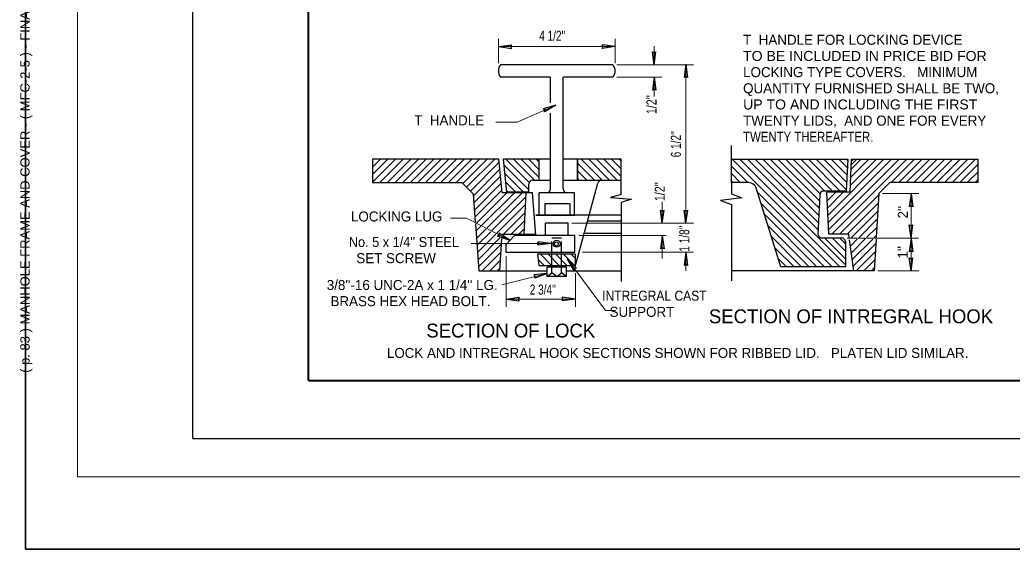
# Model space of a CAD drawing. Extents: x -333 to 39, y -49 to 225.
# Drawn here: x -332.6 to -203.7, y -49.5 to 19.3 of the extents above; entities that cross this region are included whole.
import ezdxf
from ezdxf.enums import TextEntityAlignment as Align

# ---------------------------------------------------------------- set-up
doc = ezdxf.new("R2010")
doc.units = 0
doc.header["$LTSCALE"] = 0.52
doc.linetypes.add('LONG_DASHED', pattern=[7.5, 6, -1.5])
doc.layers.add('1', color=7, linetype='Continuous', lineweight=25)
doc.layers.add('60', color=7, linetype='Continuous', lineweight=13)
doc.layers.add('2', color=7, linetype='Continuous')

msp = doc.modelspace()

# ---------------------------------------------------------------- linework, layer by layer
at = {"layer": '1', "lineweight": 13}
for p, q in [((-325.1597, -40.1018), (-325.1597, 189.8982)), ((-270.4696, 13.6179), (-270.4696, 16.7953)), ((-255.3091, 13.6179), (-255.3091, 16.7953)), ((-270.4696, 15.7953), (-255.3091, 15.7953)), ((-250.2387, 13.4159), (-250.2387, 15.8443)), ((-255.0902, 13.4159), (-245.1248, 13.4159)), ((-246.1248, -7.1595), (-246.1248, 13.4852)), ((-255.0902, 11.8199), (-249.2387, 11.8199)), ((-250.2387, 9.2953), (-250.2387, 11.8199)), ((-220.5675, -3.3129), (-215.8748, -3.3129)), ((-249.1827, -7.1595), (-249.1827, -4.3878)), ((-260.9223, -7.1595), (-245.1248, -7.1595)), ((-260.043, -8.7622), (-248.6827, -8.7622)), ((-249.1827, -8.7622), (-249.1827, -11.745)), ((-274.0277, -9.7932), (-263.6528, -9.7932)), ((-225.1927, -9.1067), (-215.9247, -9.1067)), ((-269.4615, -11.4306), (-269.4615, -18.0062)), ((-259.543, -10.9306), (-245.1248, -10.9306)), ((-246.1248, -10.9306), (-246.1248, -13.3216)), ((-270.0273, -15.1402), (-264.1544, -13.671)), ((-260.4802, -13.6276), (-260.4802, -18.0062)), ((-221.1732, -13.3504), (-215.8748, -13.3504)), ((-269.4615, -17.0062), (-260.4802, -17.0062)), ((-325.1597, -40.1018), (34.8402, -40.1018))]:
    msp.add_line(p, q, dxfattribs=at)
at = {"layer": '1', "lineweight": 40}
for q in [(-295.1597, 177.3982), (29.8402, -27.6018)]:
    msp.add_line((-295.1597, -27.6018), q, dxfattribs=at)
at = {"layer": '1'}
for p, q in [((-270.4692, 15.7945), (-268.7663, 16.0285)), ((-270.4692, 15.7945), (-268.7663, 15.5605)), ((-255.3094, 15.7962), (-257.0124, 16.0302)), ((-255.3094, 15.7962), (-257.0124, 15.5622)), ((-250.2379, 13.4162), (-250.4719, 15.1192)), ((-250.2379, 13.4162), (-250.0039, 15.1192)), ((-255.5902, 13.4159), (-270.1884, 13.4159)), ((-246.1256, 13.4849), (-246.3596, 11.7819)), ((-246.1256, 13.4849), (-245.8916, 11.7819)), ((-263.7059, 11.8199), (-270.1884, 11.8199)), ((-263.7059, 8.4828), (-263.7059, 11.8199)), ((-262.0727, -2.6997), (-262.0727, 11.8199)), ((-255.5902, 11.8199), (-262.0727, 11.8199)), ((-250.2396, 11.8196), (-250.4736, 10.1166)), ((-250.2396, 11.8196), (-250.0056, 10.1166)), ((-262.9979, 8.1933), (-264.6521, 7.7257)), ((-262.9979, 8.1933), (-264.4646, 7.2968)), ((-263.7059, -2.6997), (-263.7059, 7.1481)), ((-286.8135, 1.1373), (-286.7955, 1.1553)), ((-286.8135, 0.1473), (-285.8055, 1.1553)), ((-286.8135, -0.8426), (-284.8156, 1.1553)), ((-286.8135, -1.8325), (-283.8257, 1.1553)), ((-285.8708, -1.8798), (-282.8357, 1.1553)), ((-284.8809, -1.8798), (-281.8458, 1.1553)), ((-283.8909, -1.8798), (-280.8558, 1.1553)), ((-282.901, -1.8798), (-279.8658, 1.1553)), ((-281.9111, -1.8798), (-278.8759, 1.1553)), ((-280.9211, -1.8798), (-277.8859, 1.1553)), ((-279.9312, -1.8798), (-276.896, 1.1553)), ((-278.9412, -1.8798), (-275.906, 1.1553)), ((-277.9513, -1.8798), (-274.9161, 1.1553)), ((-276.9613, -1.8798), (-273.9262, 1.1553)), ((-275.9713, -1.8798), (-272.9362, 1.1553)), ((-275.0948, -1.9933), (-271.9462, 1.1553)), ((-274.5999, -2.4882), (-270.9563, 1.1553)), ((-274.1049, -2.9832), (-270.3649, 0.7567)), ((-269.9954, -3.1683), (-270.4024, 1.1553)), ((-269.7712, 0.4255), (-266.5096, -2.8361)), ((-269.511, 1.1553), (-266.4744, -1.8812)), ((-268.5211, 1.1553), (-265.8002, -1.5656)), ((-267.5311, 1.1553), (-265.1592, -1.2165)), ((-266.5412, 1.1553), (-265.1592, -0.2266)), ((-265.5512, 1.1553), (-265.1592, 0.7633)), ((-265.1592, -1.5656), (-265.1592, 1.1553)), ((-263.7059, 1.1553), (-265.1592, 1.1553)), ((-254.5416, 1.1553), (-262.0727, 1.1553)), ((-260.2126, 1.1553), (-260.2126, -1.5656)), ((-260.2126, 0.6447), (-258.0023, -1.5656)), ((-259.7332, 1.1553), (-257.0123, -1.5656)), ((-258.7433, 1.1553), (-256.0224, -1.5656)), ((-257.7533, 1.1553), (-255.0324, -1.5656)), ((-256.7634, 1.1553), (-254.5416, -1.0665)), ((-255.7735, 1.1553), (-254.5416, -0.0766)), ((-254.7835, 1.1553), (-254.5416, 0.9134)), ((-254.5416, -3.4269), (-254.5416, 1.1553)), ((-240.2142, 0.2744), (-238.06, -1.8798)), ((-240.1052, 1.1553), (-226.1354, -12.8145)), ((-239.1153, 1.1553), (-225.3873, -12.5726)), ((-238.1253, 1.1553), (-228.9363, -8.0337)), ((-237.1354, 1.1553), (-228.8933, -7.0867)), ((-236.1454, 1.1553), (-228.8503, -6.1397)), ((-235.1555, 1.1553), (-228.8073, -5.1928)), ((-234.1655, 1.1553), (-228.7643, -4.2459)), ((-233.1756, 1.1553), (-228.7005, -3.3197)), ((-232.1857, 1.1553), (-228.0612, -2.9692)), ((-231.1957, 1.1553), (-227.0712, -2.9692)), ((-230.2057, 1.1553), (-226.0812, -2.9692)), ((-229.2157, 1.1553), (-225.2852, -2.7752)), ((-228.2258, 1.1553), (-225.2422, -1.8282)), ((-227.6798, -6.13), (-220.3945, 1.1553)), ((-227.6379, -7.078), (-219.4046, 1.1553)), ((-227.596, -8.0261), (-218.4146, 1.1553)), ((-227.2359, 1.1553), (-225.1993, -0.8813)), ((-227.1659, -8.5859), (-217.4247, 1.1553)), ((-226.2459, 1.1553), (-225.1562, 0.0657)), ((-225.256, 1.1553), (-225.1132, 1.0126)), ((-224.7867, -3.1333), (-224.592, 1.1553)), ((-224.7446, -2.2048), (-221.3845, 1.1553)), ((-224.6975, -1.1678), (-222.3744, 1.1553)), ((-224.6504, -0.1308), (-223.3643, 1.1553)), ((-224.6234, 0.4634), (-223.9315, 1.1553)), ((-224.6033, 0.9063), (-224.3543, 1.1553)), ((-219.4699, -1.8798), (-216.4347, 1.1553)), ((-218.4799, -1.8798), (-215.4447, 1.1553)), ((-217.49, -1.8798), (-214.4548, 1.1553)), ((-216.5, -1.8798), (-213.4648, 1.1553)), ((-215.5101, -1.8798), (-212.4749, 1.1553)), ((-214.5202, -1.8798), (-211.485, 1.1553)), ((-213.5302, -1.8798), (-210.495, 1.1553)), ((-212.5402, -1.8798), (-209.5051, 1.1553)), ((-211.5503, -1.8798), (-208.5151, 1.1553)), ((-210.5603, -1.8798), (-208.2012, 0.4793)), ((-273.7288, -3.5971), (-270.2797, -0.148)), ((-273.6609, -4.5192), (-270.1946, -1.0528)), ((-269.6683, -0.6673), (-267.25, -3.0856)), ((-260.2126, -0.3453), (-258.9923, -1.5656)), ((-240.2142, -0.7156), (-239.05, -1.8798)), ((-209.5704, -1.8798), (-208.2012, -0.5106)), ((-273.593, -5.4412), (-270.1094, -1.9576)), ((-269.5654, -1.7602), (-268.2399, -3.0856)), ((-266.5096, -3.0856), (-266.5096, -2.0656)), ((-266.0096, -1.5656), (-265.1592, -1.5656)), ((-265.1592, -1.5656), (-263.7059, -1.5656)), ((-262.0727, -1.5656), (-254.5416, -1.5656)), ((-260.4802, -12.6276), (-257.5612, -1.9339)), ((-260.2126, -1.3352), (-259.9822, -1.5656)), ((-240.2142, -1.7055), (-240.0399, -1.8798)), ((-240.2142, -1.8798), (-240.2142, -3.3566)), ((-208.5804, -1.8798), (-208.2012, -1.5006)), ((-273.7477, -3.3405), (-273.4781, -7.0002)), ((-273.525, -6.3632), (-270.0242, -2.8623)), ((-273.2922, -7.1202), (-269.3402, -3.1683)), ((-272.6497, -7.4677), (-268.3503, -3.1683)), ((-271.9496, -7.7575), (-267.3603, -3.1683)), ((-271.3152, -8.1131), (-266.9083, -3.7063)), ((-269.9954, -3.1683), (-266.0513, -3.1683)), ((-269.4625, -2.853), (-269.2299, -3.0856)), ((-269.4406, -3.0856), (-266.5096, -3.0856)), ((-267.1062, -8.5737), (-266.8865, -3.1683)), ((-265.5989, -8.7308), (-266.0513, -3.1683)), ((-265.1907, -6.1224), (-265.1907, -3.1997)), ((-260.5743, -3.1997), (-265.1907, -3.1997)), ((-260.5743, -6.0596), (-260.5743, -3.1997)), ((-236.8333, -3.1065), (-227.1253, -12.8145)), ((-228.728, -3.4464), (-228.9634, -8.629)), ((-224.7867, -3.1333), (-227.8123, -3.1333)), ((-227.7637, -4.2339), (-226.6631, -3.1333)), ((-227.7217, -5.1819), (-225.6732, -3.1333)), ((-226.176, -8.5859), (-221.0781, -3.488)), ((-221.0675, -3.3129), (-221.41, -8.988)), ((-216.8757, -3.3133), (-217.1097, -5.0162)), ((-216.8757, -3.3133), (-216.6417, -5.0162)), ((-270.7055, -8.4933), (-266.9503, -4.7382)), ((-254.5416, -4.4751), (-254.5416, -14.7052)), ((-240.2142, -4.7328), (-240.2142, -14.6239)), ((-236.3782, -4.5517), (-228.1153, -12.8145)), ((-225.186, -8.5859), (-221.1417, -4.5416)), ((-269.7958, -8.5737), (-266.9923, -5.7701)), ((-249.1818, -7.1592), (-249.4158, -5.4562)), ((-249.1818, -7.1592), (-248.9478, -5.4562)), ((-246.1239, -7.1592), (-246.3579, -5.4562)), ((-246.1239, -7.1592), (-245.8899, -5.4562)), ((-235.9229, -5.9968), (-229.1052, -12.8145)), ((-224.6182, -9.008), (-221.2053, -5.5951)), ((-273.4617, -7.2228), (-273.0102, -13.3504)), ((-273.3892, -8.2072), (-272.7399, -7.5579)), ((-268.8059, -8.5737), (-267.0342, -6.802)), ((-264.3427, -8.7308), (-264.3427, -7.1595)), ((-261.4223, -7.1595), (-264.3427, -7.1595)), ((-261.4223, -8.6993), (-261.4223, -7.1595)), ((-258.9423, -6.8507), (-254.5416, -6.8507)), ((-235.4677, -7.4421), (-230.0952, -12.8145)), ((-223.632, -9.0117), (-221.2688, -6.6486)), ((-222.6132, -8.9829), (-221.3324, -7.7022)), ((-216.874, -9.0565), (-217.108, -7.3535)), ((-216.874, -9.0565), (-216.64, -7.3535)), ((-273.3212, -9.1292), (-272.0562, -7.8642)), ((-273.2532, -10.0512), (-271.4629, -8.2609)), ((-273.1853, -10.9732), (-270.7957, -8.5836)), ((-268.9494, -9.4097), (-270.5728, -8.8445)), ((-268.9494, -9.4097), (-270.3603, -8.4276)), ((-269.9954, -8.5737), (-265.6117, -8.5737)), ((-269.4615, -9.925), (-268.3938, -8.7622)), ((-260.543, -8.7622), (-268.3938, -8.7622)), ((-267.8159, -8.5737), (-267.0762, -7.8339)), ((-260.543, -10.9306), (-260.543, -8.7622)), ((-259.3371, -8.4398), (-254.5416, -8.4398)), ((-249.1835, -8.7625), (-249.4175, -10.4655)), ((-249.1835, -8.7625), (-248.9495, -10.4655)), ((-235.0124, -8.8872), (-231.0852, -12.8145)), ((-224.9107, -8.9917), (-224.9674, -8.5859)), ((-221.6517, -9.0113), (-221.396, -8.7557)), ((-273.1174, -11.8952), (-270.2681, -9.0458)), ((-273.0494, -12.8172), (-270.0702, -9.838)), ((-270.278, -13.3504), (-270.0287, -9.135)), ((-269.4615, -10.9306), (-269.4615, -9.925)), ((-263.6532, -9.7923), (-265.3562, -9.5583)), ((-263.6532, -9.7923), (-265.3562, -10.0263)), ((-228.4668, -9.07), (-225.9037, -9.07)), ((-228.1293, -9.07), (-225.4037, -11.7957)), ((-227.1394, -9.07), (-225.4037, -10.8057)), ((-226.1494, -9.07), (-225.4037, -9.8157)), ((-224.3008, -13.3504), (-224.8667, -9.306)), ((-224.7512, -10.131), (-223.8532, -9.2329)), ((-224.6298, -10.9995), (-222.8342, -9.204)), ((-224.5083, -11.8679), (-221.8482, -9.2078)), ((-224.3868, -12.7364), (-221.4595, -9.8092)), ((-221.4249, -9.2348), (-221.6732, -13.3504)), ((-216.8757, -9.1568), (-217.1097, -10.8598)), ((-216.8757, -9.1568), (-216.6417, -10.8598)), ((-272.5927, -13.3504), (-270.1324, -10.8902)), ((-269.4615, -10.9306), (-260.543, -10.9306)), ((-265.0015, -11.182), (-263.5559, -12.6276)), ((-264.0116, -11.182), (-262.566, -12.6276)), ((-263.0216, -11.182), (-261.576, -12.6276)), ((-262.0317, -11.182), (-260.5861, -12.6276)), ((-261.0417, -11.182), (-260.4802, -11.7436)), ((-246.1256, -10.9309), (-246.3596, -12.6339)), ((-246.1256, -10.9309), (-245.8916, -12.6339)), ((-234.5572, -10.3324), (-232.0751, -12.8145)), ((-224.0108, -13.3504), (-221.5231, -10.8628)), ((-271.6028, -13.3504), (-270.1947, -11.9423)), ((-265.3234, -11.85), (-264.5459, -12.6276)), ((-264.1544, -14.0732), (-264.1544, -12.879)), ((-261.6421, -12.879), (-264.1544, -12.879)), ((-263.5263, -13.6018), (-263.5263, -12.6276)), ((-262.2702, -13.6018), (-262.2702, -12.6276)), ((-261.6421, -14.0732), (-261.6421, -12.879)), ((-261.5238, -11.7612), (-260.3232, -12.9915)), ((-261.5238, -11.7612), (-260.6995, -13.2697)), ((-234.1019, -11.7776), (-233.0651, -12.8145)), ((-223.0208, -13.3504), (-221.5867, -11.9162)), ((-216.874, -13.3501), (-217.108, -11.6471)), ((-216.874, -13.3501), (-216.64, -11.6471)), ((-273.0102, -13.3504), (-270.278, -13.3504)), ((-270.6128, -13.3504), (-270.2569, -12.9946)), ((-270.278, -13.3504), (-264.1544, -13.3504)), ((-264.1549, -13.6702), (-265.8638, -13.8566)), ((-264.1549, -13.6702), (-265.7502, -14.3106)), ((-264.1544, -14.0732), (-263.5263, -13.6018)), ((-261.6421, -14.0732), (-264.1544, -14.0732)), ((-262.8983, -14.0732), (-263.5263, -13.6018)), ((-262.8983, -14.0732), (-262.2702, -13.6018)), ((-261.6421, -14.0732), (-262.2702, -13.6018)), ((-261.6421, -13.3504), (-254.5416, -13.3504)), ((-221.6732, -13.3504), (-240.2142, -13.3504)), ((-222.0309, -13.3504), (-221.6502, -12.9697)), ((-269.4612, -17.0071), (-267.7582, -16.7731)), ((-269.4612, -17.0071), (-267.7582, -17.2411)), ((-260.4805, -17.0054), (-262.1835, -16.7714)), ((-260.4805, -17.0054), (-262.1835, -17.2394)), ((-310.1597, -35.1018), (34.8402, -35.1018))]:
    msp.add_line(p, q, dxfattribs=at)
at = {"layer": '1', "linetype": 'LONG_DASHED'}
for p, q in [((-261.1516, -6.091), (-261.1516, -4.5889)), ((-263.5263, -12.6276), (-263.5263, -9.0764)), ((-262.2702, -9.0764), (-263.5263, -9.0764)), ((-262.2702, -12.6276), (-262.2702, -9.0764))]:
    msp.add_line(p, q, dxfattribs=at)
at = {"layer": '1'}
for points in [[(-310.1597, -35.1018), (-310.1597, 184.8982), (34.8402, 184.8982)], [(-268.7663, 16.0285), (-268.898, 15.7921), (-268.7663, 15.5605)], [(-257.0124, 15.5622), (-256.8807, 15.7986), (-257.0124, 16.0302)], [(-250.4719, 15.1192), (-250.2355, 14.9875), (-250.0039, 15.1192)], [(-245.8916, 11.7819), (-246.128, 11.9137), (-246.3596, 11.7819)], [(-250.0056, 10.1166), (-250.242, 10.2483), (-250.4736, 10.1166)], [(-264.4646, 7.2968), (-264.4386, 7.5663), (-264.6521, 7.7257)], [(-237.9532, -1.8798), (-240.2142, -1.8798), (-240.2142, 2.9285)], [(-270.4024, 1.1553), (-286.8135, 1.1553), (-286.8135, -1.8798), (-275.2083, -1.8798), (-273.7477, -3.3405)], [(-265.1592, 1.1553), (-269.8398, 1.1553), (-269.4406, -3.0856)], [(-269.8398, 1.1553), (-269.4328, -3.1683), (-266.5096, -3.1683), (-266.5096, -2.0656)], [(-260.2126, 1.1553), (-260.2126, -1.5656), (-260.2126, 1.1553)], [(-260.2126, -1.5656), (-254.5416, -1.5656), (-254.5416, 1.1553), (-260.2126, 1.1553)], [(-240.2142, 1.1553), (-225.1068, 1.1553), (-225.2941, -2.9692), (-228.2286, -2.9692)], [(-224.592, 1.1553), (-208.2012, 1.1553), (-208.2012, -1.8798), (-219.6344, -1.8798), (-221.0675, -3.3129)], [(-254.5416, -3.4269), (-255.9328, -3.8174), (-253.1863, -4.0177), (-254.5416, -4.4751)], [(-240.2142, -3.3566), (-238.8578, -3.8584), (-241.6287, -4.2061), (-240.2142, -4.7328)], [(-225.4037, -9.57), (-225.4037, -12.8145), (-233.7753, -12.8145), (-236.9994, -2.5793)], [(-224.9674, -8.5859), (-227.553, -8.5859), (-227.7941, -3.1333)], [(-216.6417, -5.0162), (-216.8781, -4.8845), (-217.1097, -5.0162)], [(-254.6077, -6.091), (-265.6303, -6.091), (-260.543, -6.091)], [(-249.4158, -5.4562), (-249.1794, -5.5879), (-248.9478, -5.4562)], [(-246.3579, -5.4562), (-246.1215, -5.5879), (-245.8899, -5.4562)], [(-217.108, -7.3535), (-216.8716, -7.4852), (-216.64, -7.3535)], [(-270.5728, -8.8445), (-270.3481, -8.6937), (-270.3603, -8.4276)], [(-265.3562, -10.0263), (-265.2244, -9.7899), (-265.3562, -9.5583)], [(-260.5872, -12.6276), (-260.4802, -12.6276), (-260.4802, -11.182), (-265.4105, -11.182), (-265.2221, -12.6276), (-261.1124, -12.6276)], [(-248.9495, -10.4655), (-249.1859, -10.3338), (-249.4175, -10.4655)], [(-216.6417, -10.8598), (-216.8781, -10.7281), (-217.1097, -10.8598)], [(-245.8916, -12.6339), (-246.128, -12.5022), (-246.3596, -12.6339)], [(-217.108, -11.6471), (-216.8716, -11.7788), (-216.64, -11.6471)], [(-265.7502, -14.3106), (-265.6798, -14.0492), (-265.8638, -13.8566)], [(-260.3232, -12.9915), (-260.5916, -13.0261), (-260.6995, -13.2697)], [(-267.7582, -16.7731), (-267.8899, -17.0095), (-267.7582, -17.2411)], [(-262.1835, -17.2394), (-262.0517, -17.003), (-262.1835, -16.7714)]]:
    msp.add_lwpolyline(points, dxfattribs=at)
at = {"layer": '1', "lineweight": 13}
for points in [[(-270.8263, 5.9873), (-268.0427, 5.9873), (-262.9973, 8.1927)], [(-216.8748, -3.3129), (-216.8748, -8.857), (-216.8748, -13.3504)], [(-276.7033, -6.5146), (-274.6283, -6.5146), (-268.9495, -9.4107)], [(-255.2438, -18.4817), (-256.5542, -18.4817), (-261.5233, -11.7604)]]:
    msp.add_lwpolyline(points, dxfattribs=at)
at = {"layer": '1', "linetype": 'LONG_DASHED'}
msp.add_lwpolyline([(-264.3935, -6.091), (-264.3935, -4.5889), (-261.1516, -4.5889)], dxfattribs=at)
at = {"layer": '1'}
for centre, radius in [((-262.9156, -9.8206), 0.4517), ((-262.943, -9.8342), 0.2493)]:
    msp.add_circle(centre, radius, dxfattribs=at)
for centre, radius, start, end in [((-269.1962, 12.6179), 1.2734, 141.19513, 218.80487), ((-256.5825, 12.6179), 1.2734, 321.19513, 38.80487), ((-266.0096, -2.0656), 0.5, 90, 180), ((-257.0789, -2.0656), 0.5, 90, 164.72964), ((-237.9532, -2.8798), 1, 17.48546, 90), ((-264.2059, -2.6997), 0.5, 270, 0), ((-261.5727, -2.6997), 0.5, 180, 270), ((-228.2285, -3.4692), 0.5, 90, 177.39682), ((-228.4669, -8.57), 0.5, 186.77448, 270), ((-225.9037, -9.57), 0.5, 0, 90)]:
    msp.add_arc(centre, radius, start, end, dxfattribs=at)
at = {"layer": '60', "lineweight": 35}
msp.add_lwpolyline([(-331.8913, -49.4938), (39.2079, -49.4938), (39.2079, 224.783), (-331.8913, 224.783)], close=True, dxfattribs=at)

# ---------------------------------------------------------------- texts
at = {"layer": '1'}
for s, width, p in [("4 1/2''", 0.75, (-265.1732, 16.5527)), ('TO BE INCLUDED IN PRICE BID FOR ', 1.05, (-238.6899, 13.9246)), ('UP TO AND INCLUDING THE FIRST', 1.05, (-238.6899, 7.6246)), ('TWENTY THEREAFTER.', 0.85, (-238.6899, 3.4246)), ("No. 5 x 1/4'' STEEL", 0.95, (-289.8996, -10.2438)), ("2 3/4''", 0.75, (-266.4074, -16.423)), ('INTREGRAL CAST', 0.9, (-256.9956, -17.2182))]:
    msp.add_text(s, height=1.3, dxfattribs=dict(at, width=width)).set_placement(p)
for s, height, p in [('T  HANDLE FOR LOCKING DEVICE', 1.3, (-238.6899, 16.0246)), ('LOCKING TYPE COVERS.   MINIMUM', 1.3, (-238.6899, 11.8246)), ('QUANTITY FURNISHED SHALL BE TWO,', 1.3, (-238.6899, 9.7246)), ('T  HANDLE', 1.3, (-281.4076, 5.5579)), ('TWENTY LIDS,  AND ONE FOR EVERY', 1.3, (-238.6899, 5.5246)), ('LOCKING LUG', 1.3, (-289.6268, -6.9286)), ('  SET SCREW', 1.3, (-289.8996, -12.3438)), ("3/8''-16 UNC-2A x 1 1/4'' LG.", 1.3, (-292.7659, -15.8284)), (' BRASS HEX HEAD BOLT.', 1.3, (-292.7659, -17.9284)), ('  SUPPORT', 1.3, (-256.9956, -19.3182)), ('SECTION OF INTREGRAL HOOK', 1.8, (-243.1336, -20.1467)), ('SECTION OF LOCK', 1.8, (-279.8371, -22.0005)), ('LOCK AND INTREGRAL HOOK SECTIONS SHOWN FOR RIBBED LID.   PLATEN LID SIMILAR.', 1.3, (-284.9618, -24.6547))]:
    msp.add_text(s, height=height, dxfattribs=at).set_placement(p)
for s, width, p in [("1/2''", 0.8, (-249.9382, 7.0122)), ("6 1/2''", 0.75, (-246.7742, 1.4067)), ("1/2''", 0.8, (-248.8591, -4.2902)), ("1 1/8''", 0.75, (-245.6765, -10.8467))]:
    msp.add_text(s, height=1.3, rotation=90, dxfattribs=dict(at, width=width)).set_placement(p)
for s, p in [("2''", (-217.2923, -6.5363)), ("1''", (-217.2983, -11.7502))]:
    msp.add_text(s, height=1.3, rotation=90, dxfattribs=at).set_placement(p)
at = {"layer": '2', "width": 1.05}
msp.add_text('( p. 83 ) MANHOLE FRAME AND COVER - ( MFC-2-5 ) - FINAL ENGLISH ( 2/27/97 )', height=1.2, rotation=90, dxfattribs=at).set_placement((-331.3675, 5.3801), align=Align.CENTER)

doc.saveas('drawing.dxf')
